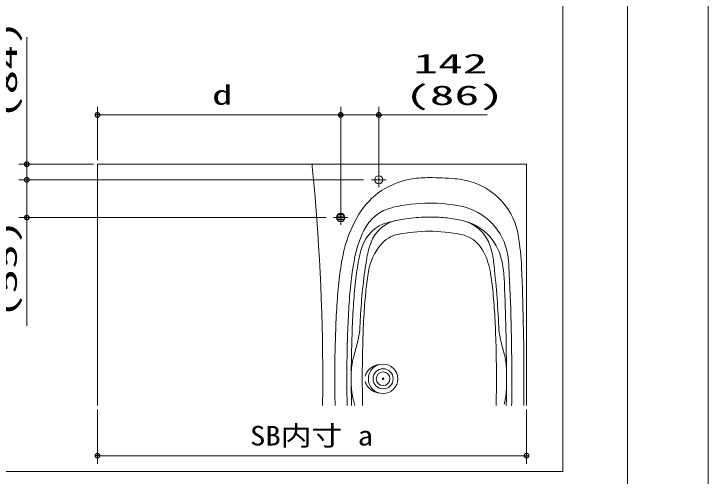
# Model space of a CAD drawing. Units: millimetres on the paper. Extents: x -305 to 305, y -152 to 152.
# Drawn here: x 32.7 to 119, y -50.2 to 7.3 of the extents above; entities that cross this region are included whole.
import ezdxf
from ezdxf.enums import TextEntityAlignment as Align

# ---------------------------------------------------------------- set-up
doc = ezdxf.new("R2010")
doc.units = ezdxf.units.MM
doc.linetypes.add('LONG_CHAIN', pattern=[21, 18, -1, 1, -1])
doc.linetypes.add('LONG_DOUBLE_CHAIN', pattern=[21.8, 18, -1, 0.6, -0.6, 0.6, -1])
for name, color, linetype, lineweight in [('0-1_RV', 7, 'Continuous', 9), ('0-2_0', 7, 'Continuous', 9), ('0-4_図面枠', 3, 'Continuous', 9), ('0-5_DEFPOINTS', 7, 'Continuous', 9)]:
    doc.layers.add(name, color=color, linetype=linetype, lineweight=lineweight)
doc.styles.add('ＭＳ ゴシック', font='')
doc.styles.get('ＭＳ ゴシック').set_extended_font_data('MS Gothic')

# ---------------------------------------------------------------- blocks, each defined once
blk = doc.blocks.new('_DOTSMALL')
at = {"layer": '0-2_0'}
for p, q in [((0.0746, 0.1), (-0.0746, 0.1)), ((0.1223, -0.0248), (-0.1223, -0.0248))]:
    blk.add_line(p, q, dxfattribs=at)
for points in [[(0.125, 0), (0.124, 0.0157), (0.1211, 0.0311), (0.1162, 0.046), (0.1095, 0.0602), (0.1011, 0.0735), (0.0911, 0.0856), (0.0797, 0.0963), (0.067, 0.1055), (0.0532, 0.1131), (0.0386, 0.1189), (0.0234, 0.1228), (0.0078, 0.1248), (-0.0078, 0.1248), (-0.0234, 0.1228), (-0.0386, 0.1189), (-0.0532, 0.1131), (-0.067, 0.1055), (-0.0797, 0.0963), (-0.0911, 0.0856), (-0.1011, 0.0735), (-0.1095, 0.0602), (-0.1162, 0.046), (-0.1211, 0.0311), (-0.124, 0.0157), (-0.125, 0), (0, 0)], [(-0.125, 0), (-0.124, -0.0157), (-0.1211, -0.0311), (-0.1162, -0.046), (-0.1095, -0.0602), (-0.1011, -0.0735), (-0.0911, -0.0856), (-0.0797, -0.0963), (-0.067, -0.1055), (-0.0532, -0.1131), (-0.0386, -0.1189), (-0.0234, -0.1228), (-0.0078, -0.1248), (0.0078, -0.1248), (0.0234, -0.1228), (0.0386, -0.1189), (0.0532, -0.1131), (0.067, -0.1055), (0.0797, -0.0963), (0.0911, -0.0856), (0.1011, -0.0735), (0.1095, -0.0602), (0.1162, -0.046), (0.1211, -0.0311), (0.124, -0.0157), (0.125, 0), (0, 0)]]:
    blk.add_lwpolyline(points, close=True, dxfattribs=at)

msp = doc.modelspace()

# ---------------------------------------------------------------- linework, layer by layer
at = {"layer": '0-1_RV'}
for p, q in [((100.948, 67.127), (100.948, -49.602)), ((34.307, -11.412), (34.307, 4.372)), ((43.088, -10.912), (43.088, -4.288)), ((73.322, -16.646), (73.322, -4.288)), ((73.322, -17.546), (73.322, -4.288)), ((78.055, -12.846), (78.055, -4.288)), ((43.088, -5.288), (73.322, -5.288)), ((73.322, -5.288), (78.055, -5.288)), ((75.735, -5.288), (73.415, -5.288)), ((78.055, -5.288), (91.519, -5.288)), ((42.588, -11.412), (33.307, -11.412)), ((34.307, -13.346), (34.307, -11.412)), ((69.788, -11.412), (69.788, -11.747)), ((96.422, -11.412), (96.422, -41.412)), ((76.174, -13.346), (33.307, -13.346)), ((34.307, -18.046), (34.307, -13.346)), ((34.307, -15.726), (34.307, -13.406)), ((71.497, -18.046), (33.307, -18.046)), ((34.307, -18.046), (34.307, -31.51)), ((73.852, -18.079), (72.791, -18.079)), ((73.828, -17.879), (72.815, -17.879)), ((73.708, -17.679), (72.936, -17.679)), ((73.801, -18.279), (72.843, -18.279)), ((73.632, -18.479), (73.011, -18.479)), ((75.448, -33.386), (74.909, -35.428)), ((93.229, -33.386), (93.644, -34.962)), ((75.089, -41.412), (74.909, -40.73)), ((43.088, -41.912), (43.088, -48.634)), ((96.422, -41.912), (96.422, -48.634)), ((96.422, -47.634), (43.088, -47.634)), ((-43.041, -49.602), (100.948, -49.602))]:
    msp.add_line(p, q, dxfattribs=at)
at = {"layer": '0-1_RV', "linetype": 'LONG_CHAIN'}
for p, q in [((78.055, -12.446), (78.055, -14.246)), ((77.155, -13.346), (78.955, -13.346)), ((73.322, -17.146), (73.322, -18.946)), ((72.422, -18.046), (74.222, -18.046))]:
    msp.add_line(p, q, dxfattribs=at)
at = {"layer": '0-1_RV'}
msp.add_lwpolyline([(96.422, -11.412), (43.088, -11.412), (43.088, -41.412)], dxfattribs=at)
for centre, radius in [((78.055, -13.346), 0.5), ((73.322, -18.046), 0.533), ((73.322, -18.046), 0.5), ((78.588, -38.079), 1.833), ((78.588, -38.079), 1.25), ((78.588, -38.079), 0.85), ((78.588, -38.079), 0.1), ((78.588, -38.079), 0.0833)]:
    msp.add_circle(centre, radius, dxfattribs=at)
for centre, radius, start, end in [((-196.245, -38.079), 267.333, 0, 5.65274), ((83.567, -22.469), 9.333, 98.32029, 148.83966), ((84.338, -27.746), 14.667, 90, 98.32029), ((84.338, -49.746), 36.667, 85.04556, 90.00001), ((86.641, -23.179), 10, 71.53272, 85.04556), ((87.169, -21.598), 8.333, 9.28127, 71.53272), ((84.338, -36.246), 20, 90.00001, 103.15011), ((84.338, -36.246), 20, 78.67196, 89.99999), ((81.002, -21.964), 5.333, 103.15011, 154.44401), ((86.826, -23.826), 7.333, 8.84605, 78.67196), ((89.271, -25.918), 16, 148.83966, 168.99136), ((80.404, -23.152), 4.667, 104.86629, 162.67678), ((81.147, -22.634), 4.333, 101.75518, 159.23385), ((87.308, -23.099), 4.833, 17.53385, 78.69881), ((86.982, -24.734), 6.5, 12.83848, 78.70658), ((89.271, -25.918), 14.5, 154.44401, 168.99136), ((84.338, -39.746), 20, 90.00001, 101.2935), ((84.338, -39.746), 20, 78.70658, 89.99999), ((73.689, -20.22), 0.333, 355.49509, 355.53069), ((73.689, -20.22), 0.333, 355.49509, 355.53069), ((81.14, -23.729), 3.667, 101.2935, 140.84625), ((87.472, -24.056), 4, 30.82918, 78.70658), ((62.497, -25.63), 33.333, 2.3783, 9.28127), ((86.445, -24.643), 10, 159.23385, 170.54618), ((84.001, -26.021), 7.333, 141.07337, 169.92767), ((89.272, -25.918), 13.956, 162.67678, 168.99136), ((84.003, -26.047), 8, 10.13814, 30.34449), ((82.715, -24.604), 9.667, 6.17303, 17.83526), ((108.249, -29.61), 35.333, 168.99136, 173.72789), ((108.249, -29.61), 33.833, 168.99136, 173.72789), ((108.25, -29.61), 33.289, 168.99136, 173.72789), ((141.358, -33.787), 65.669, 170.54618, 176.68288), ((80.642, -26.164), 13, 2.90472, 12.77744), ((79.58, -24.954), 14.667, 3.00057, 8.84605), ((-22.598, -36.68), 115.67, 2.50435, 6.51084), ((108.206, -30.321), 31.917, 169.92766, 174.03081), ((60.471, -30.321), 31.917, 5.96919, 10.25433), ((-172.578, -38.079), 267.167, 0, 2.98086), ((-237.245, -38.079), 333.333, 360, 2.3783), ((141.383, -33.252), 68.667, 173.72789, 176.37678), ((-172.578, -38.079), 266.5, 0.2203, 2.70422), ((141.383, -33.252), 67.167, 173.72789, 176.37678), ((141.384, -33.252), 66.623, 173.72789, 176.37678), ((141.358, -33.787), 65.25, 174.03081, 176.68288), ((27.318, -33.787), 65.25, 3.31712, 5.96919), ((191.283, -36.411), 118.667, 176.37678, 178.08861), ((191.283, -36.411), 117.167, 176.37678, 178.08861), ((191.284, -36.411), 116.623, 176.37678, 178.08861), ((191.27, -36.71), 115.667, 176.64806, 177.48115), ((191.275, -36.68), 115.25, 176.68288, 178.39679), ((-22.598, -36.68), 115.25, 1.60321, 3.31712), ((67.39, -31.261), 8.333, 345.23097, 357.48115), ((101.287, -31.262), 8.333, 182.50435, 194.76903), ((241.255, -38.079), 168.667, 178.08861, 180), ((241.255, -38.079), 167.167, 178.08861, 180), ((241.256, -38.079), 166.623, 178.0845, 180), ((241.255, -38.079), 165.25, 178.39679, 180), ((-72.578, -38.079), 165.25, 0, 1.60321), ((85.586, -37.086), 8.333, 0.2203, 14.76903), ((82.967, -37.552), 8.333, 165.23097, 179.80924), ((-172.578, -38.079), 266.5, 0, 0.2203), ((-196.245, -38.079), 267.333, 359.28557, 0), ((241.255, -38.079), 168.667, 180, 181.1324), ((241.255, -38.079), 167.167, 180, 181.14256), ((241.256, -38.079), 166.623, 180, 181.14629), ((82.967, -38.606), 8.333, 180.19076, 194.76903), ((241.255, -38.079), 165.25, 180, 181.15582), ((-72.578, -38.079), 165.25, 358.84418, 0), ((-172.578, -38.079), 266.5, 359.77559, 0), ((-172.578, -38.079), 267.167, 359.28512, 0), ((-237.245, -38.079), 333.333, 359.42703, 0), ((85.586, -39.09), 8.333, 345.23158, 359.77559), ((-172.578, -38.079), 266.5, 359.28334, 359.77559)]:
    msp.add_arc(centre, radius, start, end, dxfattribs=at)
at = {"layer": '0-1_RV', "linetype": 'LONG_DOUBLE_CHAIN'}
for start, end in [(90.00001, 104.86629), (78.70658, 89.99999)]:
    msp.add_arc((84.338, -37.972), 20, start, end, dxfattribs=at)
for start_param, end_param in [(1.841716, 2.965117), (3.318068, 4.44147)]:
    msp.add_ellipse((78.588, -38.079), major_axis=(2.25, 0), ratio=0.814815, start_param=start_param, end_param=end_param, dxfattribs=at)
at = {"layer": '0-4_図面枠'}
msp.add_lwpolyline([(-291.017, -138.498), (108.983, -138.498), (108.983, 138.502), (-291.017, 138.502)], close=True, dxfattribs=at)
at = {"layer": '0-5_DEFPOINTS'}
msp.add_line((118.983, -148.498), (118.983, 148.502), dxfattribs=at)

# ---------------------------------------------------------------- block references
at = {"layer": '0-1_RV', "xscale": 2.32, "yscale": 2.32}
for p, rotation in [((43.088, -5.288), 180), ((73.322, -5.288), 180), ((34.307, -11.412), 270), ((34.307, -13.346), 90), ((34.307, -13.346), 90), ((34.307, -18.046), 270), ((43.088, -47.634), 180)]:
    msp.add_blockref('_DOTSMALL', p, dxfattribs=dict(at, rotation=rotation))
for p in [(73.322, -5.288), (78.055, -5.288), (96.422, -47.634)]:
    msp.add_blockref('_DOTSMALL', p, dxfattribs=at)

# ---------------------------------------------------------------- texts
at = {"layer": '0-1_RV', "style": 'ＭＳ ゴシック', "width": 1.85}
for s, p in [('(84)', (33.819, -5.823)), ('(55)', (33.808, -30.561))]:
    msp.add_text(s, height=2.441, rotation=90, dxfattribs=at).set_placement(p, align=Align.BOTTOM_LEFT)
at = {"layer": '0-1_RV', "style": 'ＭＳ ゴシック'}
for s, width, p in [('142', 1.85, (82.345, -0.867)), ('d', 1.5, (57.358, -4.758)), ('(86)', 1.85, (81.324, -4.792)), ('SB内寸 a', 1.15, (62.05, -47.104))]:
    msp.add_text(s, height=2.441, dxfattribs=dict(at, width=width)).set_placement(p, align=Align.BOTTOM_LEFT)

doc.saveas('drawing.dxf')
